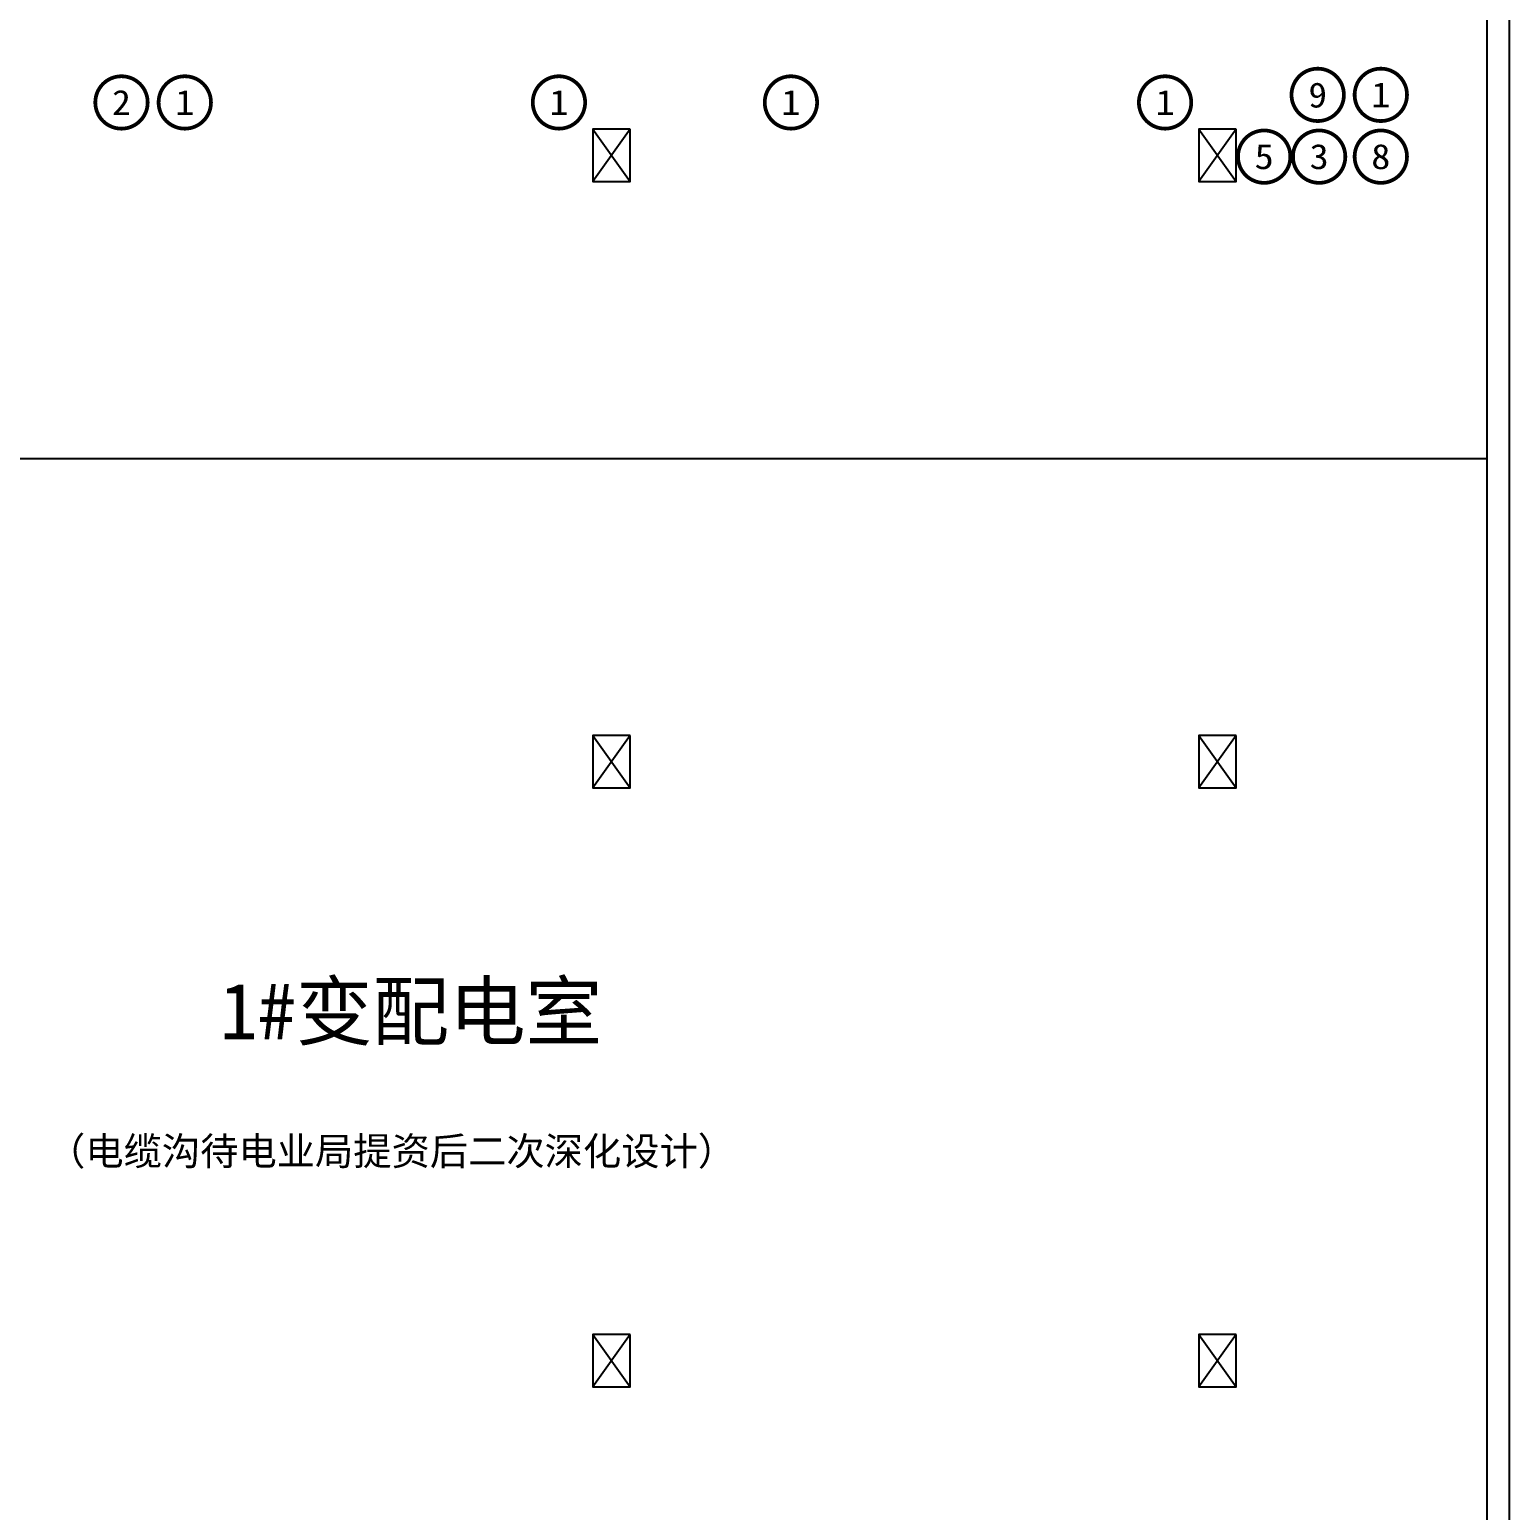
# Model space of a CAD drawing. Header units: millimetres. Extents: x -248992 to 1906102, y -24098 to 332602.
# Drawn here: x 809542 to 829317, y 14000 to 33780 of the extents above; entities that cross this region are included whole.
import ezdxf
from ezdxf.enums import TextEntityAlignment as Align

# ---------------------------------------------------------------- set-up
doc = ezdxf.new("R2010")
doc.units = ezdxf.units.MM
doc.header["$LTSCALE"] = 100
for name, color, linetype in [('A-ROOM-IDEN', 31, 'Continuous'), ('A6-DK-BG-B1F$0$A-STAIR', 142, 'Continuous'), ('A6-W-B1$0$S-WALL-S', 4, 'Continuous'), ('xref(dwg引用图层)', 7, 'Continuous')]:
    doc.layers.add(name, color=color, linetype=linetype)
doc.layers.add('A6-W-B1$0$S-EDIT', color=241, linetype='Continuous', plot=False)
doc.layers.add('LVTRY', color=6, linetype='Continuous', lineweight=18)
doc.layers.add('PUB_TEXT', color=7, linetype='Continuous', lineweight=15)
doc.styles.add('-黑体', font='simhei.ttf')
doc.styles.add('华文细黑', font='STXIHEI.TTF')

# ---------------------------------------------------------------- blocks, each defined once
blk = doc.blocks.new('A6-W-B1$0$Z-1')
at = {"layer": 'A6-W-B1$0$S-EDIT'}
for p, q in [((91833, 54151), (92533, 54651)), ((91833, 54651), (92533, 54151))]:
    blk.add_line(p, q, dxfattribs=at)
at = {"layer": 'A6-W-B1$0$S-WALL-S', "color": 0, "linetype": 'ByBlock', "lineweight": -2}
blk.add_lwpolyline([(91833, 54651), (91833, 54151), (92533, 54151), (92533, 54651), (91833, 54651)], dxfattribs=at)
blk = doc.blocks.new('A6-W-B1', base_point=(85957, 40190))
at = {"layer": 'A6-W-B1$0$S-WALL-S'}
blk.add_lwpolyline([(173057, 79050), (172757, 79050), (172757, 38165), (173057, 38165)], close=True, dxfattribs=at)
at = {"layer": 'A6-W-B1$0$S-WALL-S', "rotation": 270}
for p in [(106656, 164473), (114756, 164473), (106656, 156373), (114756, 156373), (106656, 148373), (114756, 148373)]:
    blk.add_blockref('A6-W-B1$0$Z-1', p, dxfattribs=at)
blk = doc.blocks.new('A6-DK-BG-B1F')
at = {"layer": 'A6-DK-BG-B1F$0$A-STAIR'}
blk.add_lwpolyline([(50800, 28050), (86800, 28050)], dxfattribs=at)

msp = doc.modelspace()

# ---------------------------------------------------------------- linework, layer by layer
at = {"layer": 'LVTRY', "color": 6, "const_width": 50}
for points in [[(827105.3, 32908.6, 1), (826405.3, 32908.6, 1)], [(827948.5, 32908.6, 1), (827248.5, 32908.6, 1)], [(811119.7, 32806.9, 1), (810419.7, 32806.9, 1)], [(811965.7, 32806.9, 1), (811265.7, 32806.9, 1)], [(816965.7, 32806.9, 1), (816265.7, 32806.9, 1)], [(820065.7, 32806.9, 1), (819365.7, 32806.9, 1)], [(825065.7, 32806.9, 1), (824365.7, 32806.9, 1)], [(826389.9, 32083, 1), (825689.9, 32083, 1)], [(827124.5, 32083, 1), (826424.5, 32083, 1)], [(827948.5, 32083, 1), (827248.5, 32083, 1)]]:
    msp.add_lwpolyline(points, format="xyb", close=True, dxfattribs=at)

# ---------------------------------------------------------------- block references
at = {"layer": 'xref(dwg引用图层)'}
for name in ['A6-W-B1', 'A6-DK-BG-B1F']:
    msp.add_blockref(name, (742216.9, 0), dxfattribs=at)

# ---------------------------------------------------------------- texts
at = {"layer": 'A-ROOM-IDEN', "style": '华文细黑'}
for s, height, p in [('1#变配电室', 750, (814636.4, 20292.8)), ('（电缆沟待电业局提资后二次深化设计）', 375, (814378.9, 18611.4))]:
    msp.add_text(s, height=height, dxfattribs=at).set_placement(p, align=Align.CENTER)
at = {"layer": 'PUB_TEXT', "color": 6, "style": '-黑体'}
for s, width, p, p2 in [('9', 1.032317, (826631, 32739.4), (826879.6, 32739.4)), ('1', 1.065055, (827470.2, 32742.4), (827726.7, 32742.4)), ('2', 1.048503, (810643.4, 32639.2), (810896, 32639.2)), ('1', 1.065055, (811487.5, 32640.7), (811744, 32640.7)), ('1', 1.065055, (816487.5, 32640.7), (816744, 32640.7)), ('1', 1.065055, (819587.5, 32640.7), (819844, 32640.7)), ('1', 1.065055, (824587.5, 32640.7), (824844, 32640.7)), ('5', 1.065055, (825911.6, 31916.7), (826168.2, 31916.7)), ('3', 1.065055, (826646.2, 31916.7), (826902.8, 31916.7)), ('8', 1.065055, (827470.2, 31916.7), (827726.7, 31916.7))]:
    msp.add_text(s, height=335, dxfattribs=dict(at, width=width)).set_placement(p, p2, align=Align.FIT)

doc.saveas('drawing.dxf')
